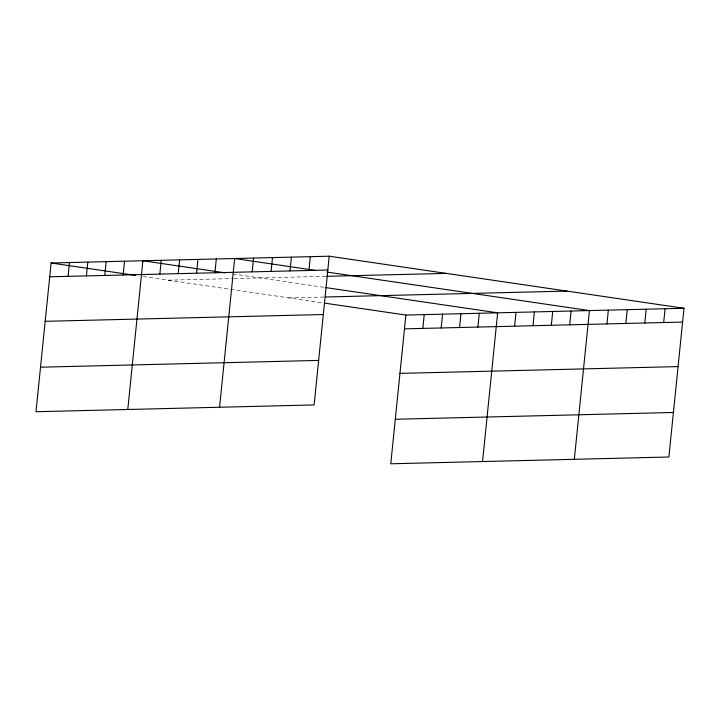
<?xml version="1.0" encoding="UTF-8"?>
<svg xmlns="http://www.w3.org/2000/svg" width="720" height="720" viewBox="0 0 720 720"><rect width="100%" height="100%" fill="white"/><g stroke="black" fill="none" stroke-linecap="round" stroke-linejoin="round"><path stroke-width="0.54" stroke-dasharray="3.6 2.7" d="M168.183 280.179L232.965 278.595M234.045 278.577L325.827 276.336M288.801 297.882L324.432 297.009M232.857 273.96L324.585 287.424M143.253 276.516L323.496 302.976"/><path stroke-width="1.08" d="M329.229 256.212L51.111 262.998L36 411.723L314.118 404.937L329.229 256.212L684 308.277L668.889 457.002L390.771 463.788L405.882 315.063L684 308.277M68.058 276.345L69.462 262.548M86.418 275.895L87.822 262.098M104.778 275.445L106.173 261.657M123.129 275.004L124.533 261.207M127.782 409.482L142.884 260.757L225.27 272.853M159.84 274.104L161.244 260.316M178.2 273.654L179.595 259.866M196.551 273.213L197.955 259.416M214.911 272.763L216.315 258.966M219.564 407.241L234.666 258.525L314.883 270.297M252.18 271.854L253.575 258.057M271.089 271.395L272.493 257.598M290.007 270.927L291.402 257.139M308.916 270.468L310.32 256.68M422.829 328.41L424.233 314.613M441.189 327.96L442.593 314.172M459.549 327.519L460.944 313.722M477.9 327.069L479.304 313.272M482.553 461.547L497.655 312.822L325.656 287.586M514.611 326.169L516.015 312.381M532.971 325.728L534.366 311.931M551.322 325.278L552.726 311.481M569.682 324.828L571.086 311.031M574.335 459.306L589.437 310.59L326.808 272.043M606.951 323.919L608.355 310.122M625.86 323.46L627.264 309.663M644.778 323.001L646.173 309.204M663.687 322.533L665.091 308.745M49.707 276.795L327.825 270.009M326.907 276.309L446.301 273.393M325.512 296.991L566.928 291.096M45.18 321.318L323.307 314.532M404.478 328.86L682.596 322.074M40.527 367.191L318.645 360.414M399.951 373.383L678.078 366.597M395.298 419.256L673.416 412.479M51.111 262.998L135.657 275.409M324.576 303.129L405.882 315.063"/></g></svg>
